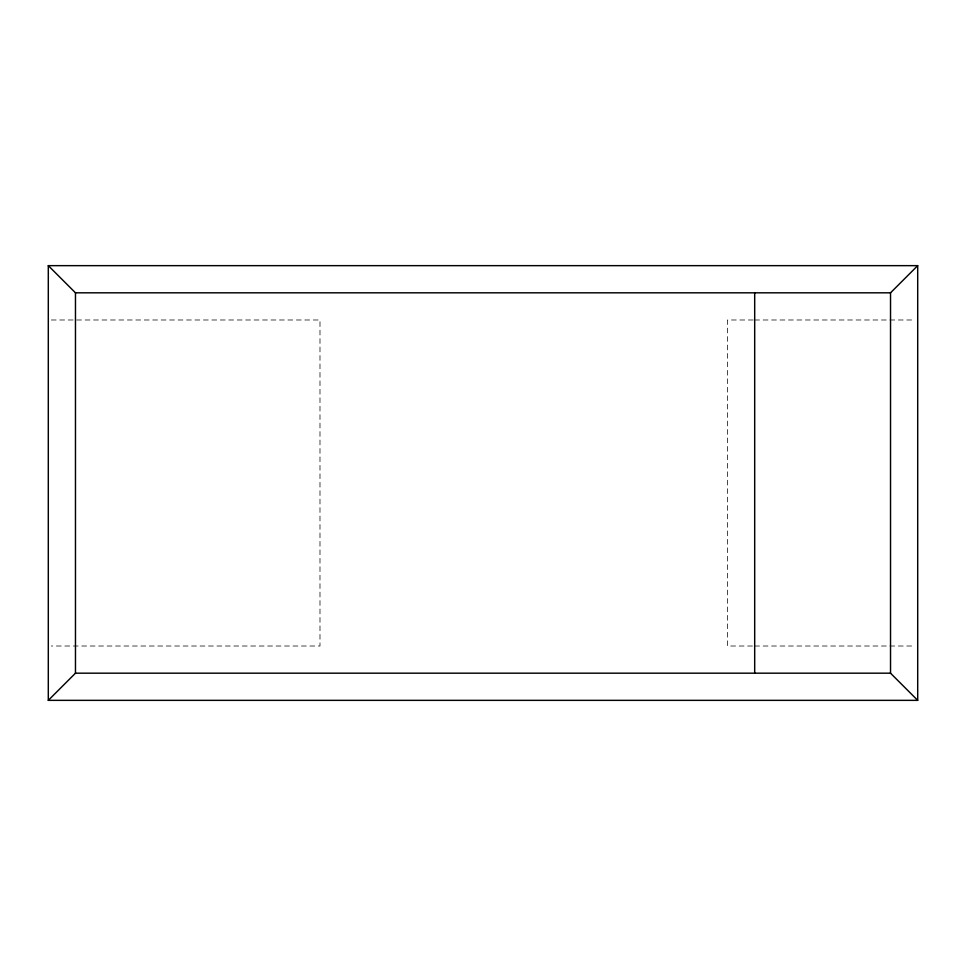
<?xml version="1.0" encoding="UTF-8"?>
<svg xmlns="http://www.w3.org/2000/svg" width="966" height="966" viewBox="0 0 966 966"><rect width="100%" height="100%" fill="white"/><g stroke="black" fill="none" stroke-linecap="round" stroke-linejoin="round"><path stroke-width="0.72" stroke-dasharray="4.83 3.62" d="M51.319 319.988L319.988 319.988L319.988 646.013L51.319 646.013M753.178 319.988L727.519 319.988L727.519 646.013L753.178 646.013M754.688 319.988L914.681 319.988M754.688 646.013L914.681 646.013"/><path stroke-width="1.45" d="M48.3 700.35L75.469 673.181L890.531 673.181L917.7 700.35L917.7 265.65L48.3 265.65L48.3 700.35L917.7 700.35M48.3 265.65L75.469 292.819L890.531 292.819L917.7 265.65M890.531 292.819L890.531 673.181M754.688 292.819L754.688 673.181M75.469 292.819L75.469 673.181"/></g></svg>
